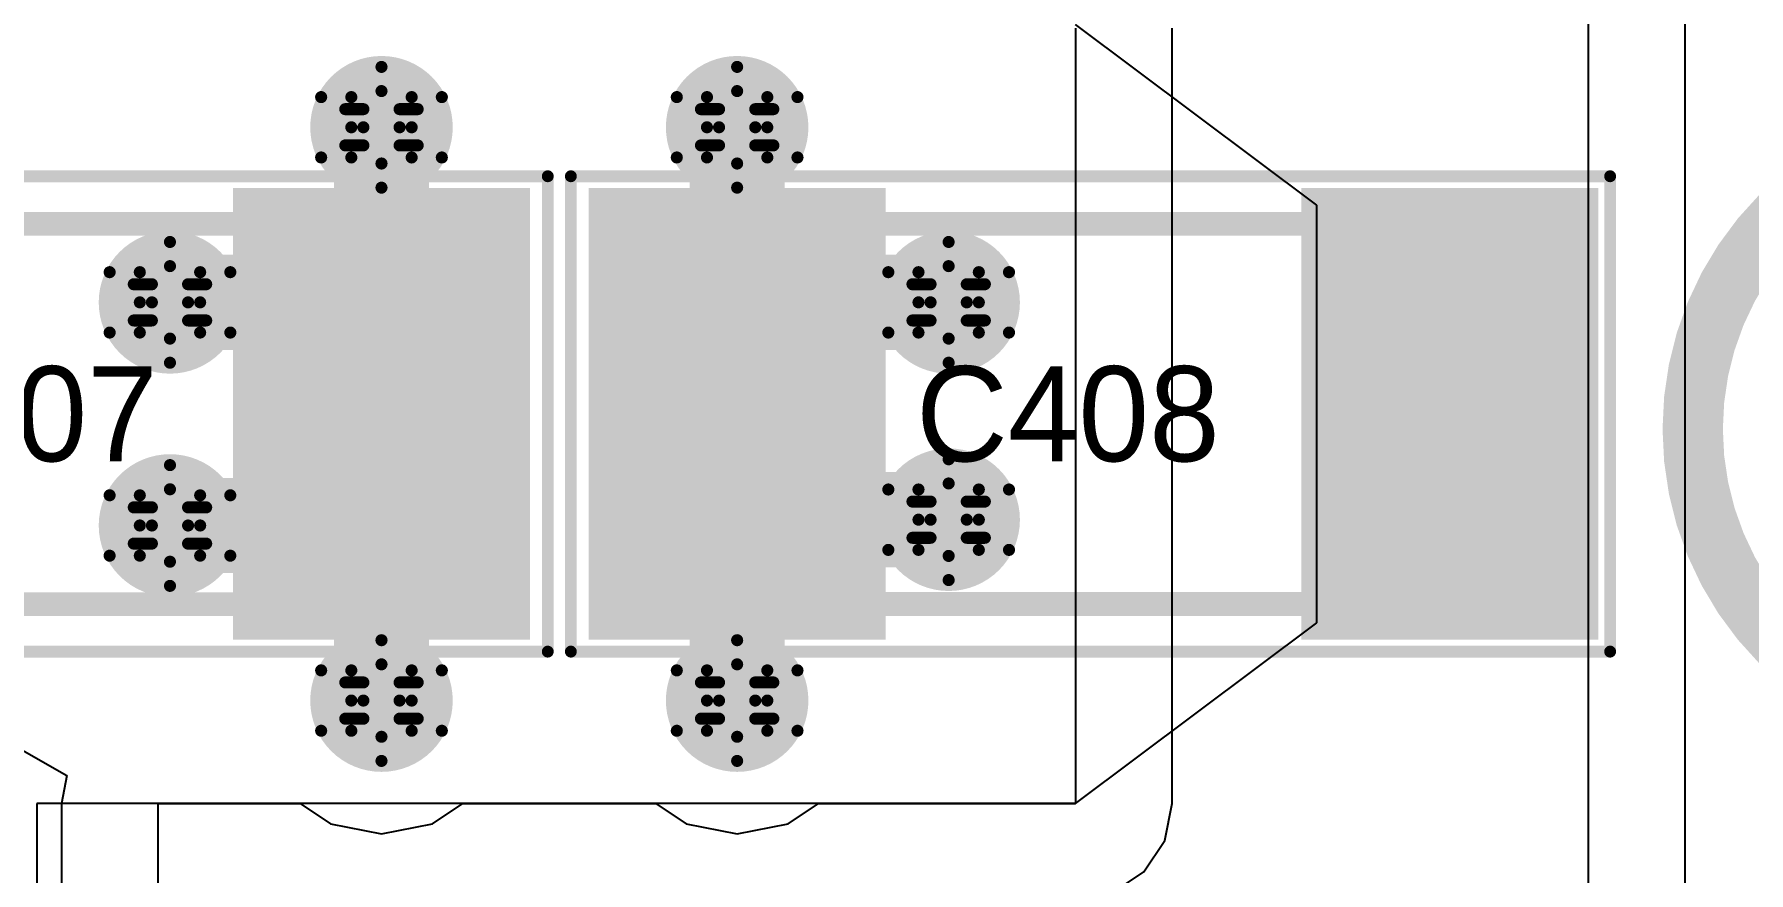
# Model space of a CAD drawing. Header units: millimetres. Extents: x 5 to 399, y 5 to 287.
# Drawn here: x 160.7 to 167.92, y 135.81 to 139.34 of the extents above; entities that cross this region are included whole.
import ezdxf

# ---------------------------------------------------------------- set-up
doc = ezdxf.new("R2010")
doc.units = ezdxf.units.MM
for name, color, linetype in [('BottomLayer', 5, 'Continuous'), ('BottomOverlay', 54, 'Continuous'), ('BottomPaste', 16, 'Continuous'), ('BottomSolder', 6, 'Continuous'), ('DrillDrawing', 1, 'Continuous'), ('DrillGuide', 244, 'Continuous'), ('Mechanical13', 56, 'Continuous'), ('MidLayer1', 16, 'Continuous'), ('MidLayer2', 76, 'Continuous'), ('MultiLayer', 9, 'Continuous'), ('TopLayer', 1, 'Continuous'), ('TopOverlay', 2, 'Continuous'), ('TopPaste', 8, 'Continuous'), ('TopSolder', 216, 'Continuous'), ('ViaHoleLayer', 16, 'Continuous')]:
    doc.layers.add(name, color=color, linetype=linetype)

# ---------------------------------------------------------------- blocks, each defined once
blk = doc.blocks.new('1206_C_60')
at = {"layer": 'Mechanical13', "const_width": 0.1}
for points in [[(-1.5998, -0.7999), (-1.5998, 0.8002)], [(-1.5998, 0.8002), (1.6002, 0.8002)], [(1.6002, -0.7999), (1.6002, 0.8002)], [(-1.5998, -0.7999), (1.6002, -0.7999)]]:
    blk.add_lwpolyline(points, dxfattribs=at)
at = {"layer": 'Mechanical13', "const_width": 0.05}
for points in [[(-1.6248, 0.8002, 1), (-1.5748, 0.8002, 1)], [(-1.6248, 0.8002, 1), (-1.5748, 0.8002, 1)], [(1.5752, 0.8002, 1), (1.6252, 0.8002, 1)], [(1.5752, 0.8002, 1), (1.6252, 0.8002, 1)], [(-1.6248, -0.7999, 1), (-1.5748, -0.7999, 1)], [(-1.6248, -0.7999, 1), (-1.5748, -0.7999, 1)], [(1.5752, -0.7999, 1), (1.6252, -0.7999, 1)], [(1.5752, -0.7999, 1), (1.6252, -0.7999, 1)]]:
    blk.add_lwpolyline(points, format="xyb", close=True, dxfattribs=at)
at = {"layer": 'TopLayer'}
for points in [[(-0.925, -0.9), (-0.925, 0.9), (-2.075, -0.9), (-2.075, 0.9)], [(2.075, -0.9), (2.075, 0.9), (0.925, -0.9), (0.925, 0.9)]]:
    blk.add_solid(points, dxfattribs=at)
at = {"layer": 'TopOverlay', "const_width": 0.05}
for points in [[(-2.2, 1), (2.175, 1)], [(-2.2, -1), (-2.2, 1)], [(2.175, -1), (2.175, 1)], [(-2.2, -1), (2.175, -1)]]:
    blk.add_lwpolyline(points, dxfattribs=at)
at = {"layer": 'TopOverlay', "const_width": 0.025}
for points in [[(-2.2125, 1, 1), (-2.1875, 1, 1)], [(-2.2125, 1, 1), (-2.1875, 1, 1)], [(2.1625, 1, 1), (2.1875, 1, 1)], [(2.1625, 1, 1), (2.1875, 1, 1)], [(-2.2125, -1, 1), (-2.1875, -1, 1)], [(-2.2125, -1, 1), (-2.1875, -1, 1)], [(2.1625, -1, 1), (2.1875, -1, 1)], [(2.1625, -1, 1), (2.1875, -1, 1)]]:
    blk.add_lwpolyline(points, format="xyb", close=True, dxfattribs=at)
at = {"layer": 'TopPaste'}
for points in [[(-0.925, -0.9), (-0.925, 0.9), (-2.075, -0.9), (-2.075, 0.9)], [(2.075, -0.9), (2.075, 0.9), (0.925, -0.9), (0.925, 0.9)]]:
    blk.add_solid(points, dxfattribs=at)
at = {"layer": 'TopSolder'}
for points in [[(-0.875, -0.95), (-0.875, 0.95), (-2.125, -0.95), (-2.125, 0.95)], [(2.125, -0.95), (2.125, 0.95), (0.875, -0.95), (0.875, 0.95)]]:
    blk.add_solid(points, dxfattribs=at)
blk = doc.blocks.new('1206_C_61')
at = {"layer": 'Mechanical13', "const_width": 0.1}
for points in [[(1.6002, 0.8002), (-1.5998, 0.8002)], [(-1.5998, 0.8002), (-1.5998, -0.7999)], [(1.6002, 0.8002), (1.6002, -0.7999)], [(1.6002, -0.7999), (-1.5998, -0.7999)]]:
    blk.add_lwpolyline(points, dxfattribs=at)
at = {"layer": 'Mechanical13', "const_width": 0.05}
for points in [[(-1.6248, 0.8002, 1), (-1.5748, 0.8002, 1)], [(-1.6248, 0.8002, 1), (-1.5748, 0.8002, 1)], [(1.5752, 0.8002, 1), (1.6252, 0.8002, 1)], [(1.5752, 0.8002, 1), (1.6252, 0.8002, 1)], [(-1.6248, -0.7999, 1), (-1.5748, -0.7999, 1)], [(-1.6248, -0.7999, 1), (-1.5748, -0.7999, 1)], [(1.5752, -0.7999, 1), (1.6252, -0.7999, 1)], [(1.5752, -0.7999, 1), (1.6252, -0.7999, 1)]]:
    blk.add_lwpolyline(points, format="xyb", close=True, dxfattribs=at)
at = {"layer": 'TopLayer'}
for points in [[(-0.925, -0.9), (-0.925, 0.9), (-2.075, -0.9), (-2.075, 0.9)], [(2.075, -0.9), (2.075, 0.9), (0.925, -0.9), (0.925, 0.9)]]:
    blk.add_solid(points, dxfattribs=at)
at = {"layer": 'TopOverlay', "const_width": 0.05}
for points in [[(-2.2, 1), (-2.2, -1)], [(2.175, 1), (-2.2, 1)], [(2.175, 1), (2.175, -1)], [(2.175, -1), (-2.2, -1)]]:
    blk.add_lwpolyline(points, dxfattribs=at)
at = {"layer": 'TopOverlay', "const_width": 0.025}
for points in [[(-2.2125, 1, 1), (-2.1875, 1, 1)], [(-2.2125, 1, 1), (-2.1875, 1, 1)], [(2.1625, 1, 1), (2.1875, 1, 1)], [(2.1625, 1, 1), (2.1875, 1, 1)], [(-2.2125, -1, 1), (-2.1875, -1, 1)], [(-2.2125, -1, 1), (-2.1875, -1, 1)], [(2.1625, -1, 1), (2.1875, -1, 1)], [(2.1625, -1, 1), (2.1875, -1, 1)]]:
    blk.add_lwpolyline(points, format="xyb", close=True, dxfattribs=at)
at = {"layer": 'TopPaste'}
for points in [[(-0.925, -0.9), (-0.925, 0.9), (-2.075, -0.9), (-2.075, 0.9)], [(2.075, -0.9), (2.075, 0.9), (0.925, -0.9), (0.925, 0.9)]]:
    blk.add_solid(points, dxfattribs=at)
at = {"layer": 'TopSolder'}
for points in [[(-0.875, -0.95), (-0.875, 0.95), (-2.125, -0.95), (-2.125, 0.95)], [(2.125, -0.95), (2.125, 0.95), (0.875, -0.95), (0.875, 0.95)]]:
    blk.add_solid(points, dxfattribs=at)
blk = doc.blocks.new('TP1_5MM_B_143')
at = {"layer": 'BottomLayer', "const_width": 0.75}
blk.add_lwpolyline([(-0.375, 0, 1), (0.375, 0, 1)], format="xyb", close=True, dxfattribs=at)
at = {"layer": 'BottomOverlay'}
for points, const_width in [([(1.27, 0, 1), (-1.27, 0, 1)], 0.254), ([(-1.3335, 0, 1), (-1.2065, 0, 1)], 0.127), ([(1.2065, 0, 1), (1.3335, 0, 1)], 0.127)]:
    blk.add_lwpolyline(points, format="xyb", close=True, dxfattribs=dict(at, const_width=const_width))
at = {"layer": 'BottomPaste', "const_width": 0.75}
blk.add_lwpolyline([(-0.375, 0, 1), (0.375, 0, 1)], format="xyb", close=True, dxfattribs=at)
at = {"layer": 'BottomSolder', "const_width": 0.75}
blk.add_lwpolyline([(-0.375, 0, 1), (0.375, 0, 1)], format="xyb", close=True, dxfattribs=at)

msp = doc.modelspace()

# ---------------------------------------------------------------- linework, layer by layer
at = {"layer": 'BottomLayer'}
for p, q in [((165.085, 139.3631), (165.085, 136.1014)), ((165.4928, 136.1014), (165.4928, 139.3631)), ((165.085, 136.1014), (160.7124, 136.1014)), ((160.7124, 136.1014), (160.7124, 118.55)), ((165.4618, 135.9453), (165.4928, 136.1014)), ((165.3734, 135.813), (165.4618, 135.9453)), ((165.2411, 135.7246), (165.3734, 135.813))]:
    msp.add_line(p, q, dxfattribs=at)
at = {"layer": 'BottomLayer', "const_width": 0.3}
for points in [[(162.014, 138.9462, 1), (162.314, 138.9462, 1)], [(163.5112, 138.9462, 1), (163.8112, 138.9462, 1)], [(161.1236, 138.2096, 1), (161.4236, 138.2096, 1)], [(164.4016, 138.2096, 1), (164.7016, 138.2096, 1)], [(161.1236, 137.2708, 1), (161.4236, 137.2708, 1)], [(164.4016, 137.2952, 1), (164.7016, 137.2952, 1)], [(162.014, 136.5342, 1), (162.314, 136.5342, 1)], [(163.5112, 136.5342, 1), (163.8112, 136.5342, 1)]]:
    msp.add_lwpolyline(points, format="xyb", close=True, dxfattribs=at)
at = {"layer": 'DrillDrawing', "const_width": 0.0508}
for points in [[(162.037, 139.0732), (162.164, 139.2002)], [(162.164, 139.2002), (162.291, 139.0732)], [(163.5342, 139.0732), (163.6612, 139.2002)], [(163.6612, 139.2002), (163.7882, 139.0732)], [(161.91, 139.0732), (162.037, 138.9462)], [(161.91, 139.0732), (162.037, 139.0732)], [(162.0878, 139.0224), (162.164, 139.0986)], [(162.164, 139.0986), (162.2402, 139.0224)], [(162.291, 139.0732), (162.418, 139.0732)], [(162.291, 138.9462), (162.418, 139.0732)], [(163.4072, 139.0732), (163.5342, 138.9462)], [(163.4072, 139.0732), (163.5342, 139.0732)], [(163.585, 139.0224), (163.6612, 139.0986)], [(163.6612, 139.0986), (163.7374, 139.0224)], [(163.7882, 139.0732), (163.9152, 139.0732)], [(163.7882, 138.9462), (163.9152, 139.0732)], [(162.0116, 139.0224), (162.0878, 138.9462)], [(162.0116, 139.0224), (162.0878, 139.0224)], [(162.2402, 139.0224), (162.3164, 139.0224)], [(162.2402, 138.9462), (162.3164, 139.0224)], [(163.5088, 139.0224), (163.585, 138.9462)], [(163.5088, 139.0224), (163.585, 139.0224)], [(163.7374, 139.0224), (163.8136, 139.0224)], [(163.7374, 138.9462), (163.8136, 139.0224)], [(161.91, 138.8192), (162.037, 138.9462)], [(162.0116, 138.87), (162.0878, 138.9462)], [(162.2402, 138.9462), (162.3164, 138.87)], [(162.291, 138.9462), (162.418, 138.8192)], [(163.4072, 138.8192), (163.5342, 138.9462)], [(163.5088, 138.87), (163.585, 138.9462)], [(163.7374, 138.9462), (163.8136, 138.87)], [(163.7882, 138.9462), (163.9152, 138.8192)], [(162.0116, 138.87), (162.0878, 138.87)], [(162.0878, 138.87), (162.164, 138.7938)], [(162.164, 138.7938), (162.2402, 138.87)], [(162.2402, 138.87), (162.3164, 138.87)], [(163.5088, 138.87), (163.585, 138.87)], [(163.585, 138.87), (163.6612, 138.7938)], [(163.6612, 138.7938), (163.7374, 138.87)], [(163.7374, 138.87), (163.8136, 138.87)], [(161.91, 138.8192), (162.037, 138.8192)], [(162.037, 138.8192), (162.164, 138.6922)], [(162.164, 138.6922), (162.291, 138.8192)], [(162.291, 138.8192), (162.418, 138.8192)], [(163.4072, 138.8192), (163.5342, 138.8192)], [(163.5342, 138.8192), (163.6612, 138.6922)], [(163.6612, 138.6922), (163.7882, 138.8192)], [(163.7882, 138.8192), (163.9152, 138.8192)], [(161.1466, 138.3366), (161.2736, 138.4636)], [(161.2736, 138.4636), (161.4006, 138.3366)], [(164.4246, 138.3366), (164.5516, 138.4636)], [(164.5516, 138.4636), (164.6786, 138.3366)], [(161.0196, 138.3366), (161.1466, 138.2096)], [(161.0196, 138.3366), (161.1466, 138.3366)], [(161.1974, 138.2858), (161.2736, 138.362)], [(161.2736, 138.362), (161.3498, 138.2858)], [(161.4006, 138.3366), (161.5276, 138.3366)], [(161.4006, 138.2096), (161.5276, 138.3366)], [(164.2976, 138.3366), (164.4246, 138.2096)], [(164.2976, 138.3366), (164.4246, 138.3366)], [(164.4754, 138.2858), (164.5516, 138.362)], [(164.5516, 138.362), (164.6278, 138.2858)], [(164.6786, 138.3366), (164.8056, 138.3366)], [(164.6786, 138.2096), (164.8056, 138.3366)], [(161.1212, 138.2858), (161.1974, 138.2096)], [(161.1212, 138.2858), (161.1974, 138.2858)], [(161.3498, 138.2858), (161.426, 138.2858)], [(161.3498, 138.2096), (161.426, 138.2858)], [(164.3992, 138.2858), (164.4754, 138.2096)], [(164.3992, 138.2858), (164.4754, 138.2858)], [(164.6278, 138.2858), (164.704, 138.2858)], [(164.6278, 138.2096), (164.704, 138.2858)], [(161.0196, 138.0826), (161.1466, 138.2096)], [(161.1212, 138.1334), (161.1974, 138.2096)], [(161.3498, 138.2096), (161.426, 138.1334)], [(161.4006, 138.2096), (161.5276, 138.0826)], [(164.2976, 138.0826), (164.4246, 138.2096)], [(164.3992, 138.1334), (164.4754, 138.2096)], [(164.6278, 138.2096), (164.704, 138.1334)], [(164.6786, 138.2096), (164.8056, 138.0826)], [(161.1212, 138.1334), (161.1974, 138.1334)], [(161.1974, 138.1334), (161.2736, 138.0572)], [(161.2736, 138.0572), (161.3498, 138.1334)], [(161.3498, 138.1334), (161.426, 138.1334)], [(164.3992, 138.1334), (164.4754, 138.1334)], [(164.4754, 138.1334), (164.5516, 138.0572)], [(164.5516, 138.0572), (164.6278, 138.1334)], [(164.6278, 138.1334), (164.704, 138.1334)], [(161.0196, 138.0826), (161.1466, 138.0826)], [(161.1466, 138.0826), (161.2736, 137.9556)], [(161.2736, 137.9556), (161.4006, 138.0826)], [(161.4006, 138.0826), (161.5276, 138.0826)], [(164.2976, 138.0826), (164.4246, 138.0826)], [(164.4246, 138.0826), (164.5516, 137.9556)], [(164.5516, 137.9556), (164.6786, 138.0826)], [(164.6786, 138.0826), (164.8056, 138.0826)], [(164.4246, 137.4222), (164.5516, 137.5492)], [(164.5516, 137.5492), (164.6786, 137.4222)], [(161.1466, 137.3978), (161.2736, 137.5248)], [(161.2736, 137.5248), (161.4006, 137.3978)], [(161.0196, 137.3978), (161.1466, 137.2708)], [(161.0196, 137.3978), (161.1466, 137.3978)], [(161.1974, 137.347), (161.2736, 137.4232)], [(161.2736, 137.4232), (161.3498, 137.347)], [(161.4006, 137.3978), (161.5276, 137.3978)], [(161.4006, 137.2708), (161.5276, 137.3978)], [(164.2976, 137.4222), (164.4246, 137.2952)], [(164.2976, 137.4222), (164.4246, 137.4222)], [(164.4754, 137.3714), (164.5516, 137.4476)], [(164.5516, 137.4476), (164.6278, 137.3714)], [(164.6786, 137.4222), (164.8056, 137.4222)], [(164.6786, 137.2952), (164.8056, 137.4222)], [(161.1212, 137.347), (161.1974, 137.2708)], [(161.1212, 137.347), (161.1974, 137.347)], [(161.3498, 137.347), (161.426, 137.347)], [(161.3498, 137.2708), (161.426, 137.347)], [(164.3992, 137.3714), (164.4754, 137.2952)], [(164.3992, 137.3714), (164.4754, 137.3714)], [(164.6278, 137.3714), (164.704, 137.3714)], [(164.6278, 137.2952), (164.704, 137.3714)], [(161.0196, 137.1438), (161.1466, 137.2708)], [(161.1212, 137.1946), (161.1974, 137.2708)], [(161.3498, 137.2708), (161.426, 137.1946)], [(161.4006, 137.2708), (161.5276, 137.1438)], [(164.2976, 137.1682), (164.4246, 137.2952)], [(164.3992, 137.219), (164.4754, 137.2952)], [(164.6278, 137.2952), (164.704, 137.219)], [(164.6786, 137.2952), (164.8056, 137.1682)], [(161.1212, 137.1946), (161.1974, 137.1946)], [(161.1974, 137.1946), (161.2736, 137.1184)], [(161.2736, 137.1184), (161.3498, 137.1946)], [(161.3498, 137.1946), (161.426, 137.1946)], [(164.3992, 137.219), (164.4754, 137.219)], [(164.4754, 137.219), (164.5516, 137.1428)], [(164.5516, 137.1428), (164.6278, 137.219)], [(164.6278, 137.219), (164.704, 137.219)], [(161.0196, 137.1438), (161.1466, 137.1438)], [(161.1466, 137.1438), (161.2736, 137.0168)], [(161.2736, 137.0168), (161.4006, 137.1438)], [(161.4006, 137.1438), (161.5276, 137.1438)], [(164.2976, 137.1682), (164.4246, 137.1682)], [(164.4246, 137.1682), (164.5516, 137.0412)], [(164.5516, 137.0412), (164.6786, 137.1682)], [(164.6786, 137.1682), (164.8056, 137.1682)], [(162.037, 136.6612), (162.164, 136.7882)], [(162.164, 136.7882), (162.291, 136.6612)], [(163.5342, 136.6612), (163.6612, 136.7882)], [(163.6612, 136.7882), (163.7882, 136.6612)], [(162.0878, 136.6104), (162.164, 136.6866)], [(162.164, 136.6866), (162.2402, 136.6104)], [(163.585, 136.6104), (163.6612, 136.6866)], [(163.6612, 136.6866), (163.7374, 136.6104)], [(161.91, 136.6612), (162.037, 136.5342)], [(161.91, 136.6612), (162.037, 136.6612)], [(162.0116, 136.6104), (162.0878, 136.5342)], [(162.0116, 136.6104), (162.0878, 136.6104)], [(162.2402, 136.6104), (162.3164, 136.6104)], [(162.2402, 136.5342), (162.3164, 136.6104)], [(162.291, 136.6612), (162.418, 136.6612)], [(162.291, 136.5342), (162.418, 136.6612)], [(163.4072, 136.6612), (163.5342, 136.5342)], [(163.4072, 136.6612), (163.5342, 136.6612)], [(163.5088, 136.6104), (163.585, 136.5342)], [(163.5088, 136.6104), (163.585, 136.6104)], [(163.7374, 136.6104), (163.8136, 136.6104)], [(163.7374, 136.5342), (163.8136, 136.6104)], [(163.7882, 136.6612), (163.9152, 136.6612)], [(163.7882, 136.5342), (163.9152, 136.6612)], [(161.91, 136.4072), (162.037, 136.5342)], [(162.0116, 136.458), (162.0878, 136.5342)], [(162.2402, 136.5342), (162.3164, 136.458)], [(162.291, 136.5342), (162.418, 136.4072)], [(163.4072, 136.4072), (163.5342, 136.5342)], [(163.5088, 136.458), (163.585, 136.5342)], [(163.7374, 136.5342), (163.8136, 136.458)], [(163.7882, 136.5342), (163.9152, 136.4072)], [(162.0116, 136.458), (162.0878, 136.458)], [(162.0878, 136.458), (162.164, 136.3818)], [(162.164, 136.3818), (162.2402, 136.458)], [(162.2402, 136.458), (162.3164, 136.458)], [(163.5088, 136.458), (163.585, 136.458)], [(163.585, 136.458), (163.6612, 136.3818)], [(163.6612, 136.3818), (163.7374, 136.458)], [(163.7374, 136.458), (163.8136, 136.458)], [(161.91, 136.4072), (162.037, 136.4072)], [(162.037, 136.4072), (162.164, 136.2802)], [(162.164, 136.2802), (162.291, 136.4072)], [(162.291, 136.4072), (162.418, 136.4072)], [(163.4072, 136.4072), (163.5342, 136.4072)], [(163.5342, 136.4072), (163.6612, 136.2802)], [(163.6612, 136.2802), (163.7882, 136.4072)], [(163.7882, 136.4072), (163.9152, 136.4072)]]:
    msp.add_lwpolyline(points, dxfattribs=at)
at = {"layer": 'DrillDrawing', "const_width": 0.0254}
for points in [[(162.1513, 139.2002, 1), (162.1767, 139.2002, 1)], [(162.1513, 139.2002, 1), (162.1767, 139.2002, 1)], [(163.6485, 139.2002, 1), (163.6739, 139.2002, 1)], [(163.6485, 139.2002, 1), (163.6739, 139.2002, 1)], [(161.8973, 139.0732, 1), (161.9227, 139.0732, 1)], [(161.8973, 139.0732, 1), (161.9227, 139.0732, 1)], [(162.0243, 139.0732, 1), (162.0497, 139.0732, 1)], [(162.0243, 139.0732, 1), (162.0497, 139.0732, 1)], [(162.1513, 139.0986, 1), (162.1767, 139.0986, 1)], [(162.1513, 139.0986, 1), (162.1767, 139.0986, 1)], [(162.2783, 139.0732, 1), (162.3037, 139.0732, 1)], [(162.2783, 139.0732, 1), (162.3037, 139.0732, 1)], [(162.4053, 139.0732, 1), (162.4307, 139.0732, 1)], [(162.4053, 139.0732, 1), (162.4307, 139.0732, 1)], [(163.3945, 139.0732, 1), (163.4199, 139.0732, 1)], [(163.3945, 139.0732, 1), (163.4199, 139.0732, 1)], [(163.5215, 139.0732, 1), (163.5469, 139.0732, 1)], [(163.5215, 139.0732, 1), (163.5469, 139.0732, 1)], [(163.6485, 139.0986, 1), (163.6739, 139.0986, 1)], [(163.6485, 139.0986, 1), (163.6739, 139.0986, 1)], [(163.7755, 139.0732, 1), (163.8009, 139.0732, 1)], [(163.7755, 139.0732, 1), (163.8009, 139.0732, 1)], [(163.9025, 139.0732, 1), (163.9279, 139.0732, 1)], [(163.9025, 139.0732, 1), (163.9279, 139.0732, 1)], [(161.9989, 139.0224, 1), (162.0243, 139.0224, 1)], [(161.9989, 139.0224, 1), (162.0243, 139.0224, 1)], [(162.0751, 139.0224, 1), (162.1005, 139.0224, 1)], [(162.0751, 139.0224, 1), (162.1005, 139.0224, 1)], [(162.2275, 139.0224, 1), (162.2529, 139.0224, 1)], [(162.2275, 139.0224, 1), (162.2529, 139.0224, 1)], [(162.3037, 139.0224, 1), (162.3291, 139.0224, 1)], [(162.3037, 139.0224, 1), (162.3291, 139.0224, 1)], [(163.4961, 139.0224, 1), (163.5215, 139.0224, 1)], [(163.4961, 139.0224, 1), (163.5215, 139.0224, 1)], [(163.5723, 139.0224, 1), (163.5977, 139.0224, 1)], [(163.5723, 139.0224, 1), (163.5977, 139.0224, 1)], [(163.7247, 139.0224, 1), (163.7501, 139.0224, 1)], [(163.7247, 139.0224, 1), (163.7501, 139.0224, 1)], [(163.8009, 139.0224, 1), (163.8263, 139.0224, 1)], [(163.8009, 139.0224, 1), (163.8263, 139.0224, 1)], [(162.0243, 138.9462, 1), (162.0497, 138.9462, 1)], [(162.0243, 138.9462, 1), (162.0497, 138.9462, 1)], [(162.0751, 138.9462, 1), (162.1005, 138.9462, 1)], [(162.0751, 138.9462, 1), (162.1005, 138.9462, 1)], [(162.2275, 138.9462, 1), (162.2529, 138.9462, 1)], [(162.2275, 138.9462, 1), (162.2529, 138.9462, 1)], [(162.2783, 138.9462, 1), (162.3037, 138.9462, 1)], [(162.2783, 138.9462, 1), (162.3037, 138.9462, 1)], [(163.5215, 138.9462, 1), (163.5469, 138.9462, 1)], [(163.5215, 138.9462, 1), (163.5469, 138.9462, 1)], [(163.5723, 138.9462, 1), (163.5977, 138.9462, 1)], [(163.5723, 138.9462, 1), (163.5977, 138.9462, 1)], [(163.7247, 138.9462, 1), (163.7501, 138.9462, 1)], [(163.7247, 138.9462, 1), (163.7501, 138.9462, 1)], [(163.7755, 138.9462, 1), (163.8009, 138.9462, 1)], [(163.7755, 138.9462, 1), (163.8009, 138.9462, 1)], [(161.9989, 138.87, 1), (162.0243, 138.87, 1)], [(161.9989, 138.87, 1), (162.0243, 138.87, 1)], [(162.0751, 138.87, 1), (162.1005, 138.87, 1)], [(162.0751, 138.87, 1), (162.1005, 138.87, 1)], [(162.2275, 138.87, 1), (162.2529, 138.87, 1)], [(162.2275, 138.87, 1), (162.2529, 138.87, 1)], [(162.3037, 138.87, 1), (162.3291, 138.87, 1)], [(162.3037, 138.87, 1), (162.3291, 138.87, 1)], [(163.4961, 138.87, 1), (163.5215, 138.87, 1)], [(163.4961, 138.87, 1), (163.5215, 138.87, 1)], [(163.5723, 138.87, 1), (163.5977, 138.87, 1)], [(163.5723, 138.87, 1), (163.5977, 138.87, 1)], [(163.7247, 138.87, 1), (163.7501, 138.87, 1)], [(163.7247, 138.87, 1), (163.7501, 138.87, 1)], [(163.8009, 138.87, 1), (163.8263, 138.87, 1)], [(163.8009, 138.87, 1), (163.8263, 138.87, 1)], [(161.8973, 138.8192, 1), (161.9227, 138.8192, 1)], [(161.8973, 138.8192, 1), (161.9227, 138.8192, 1)], [(162.0243, 138.8192, 1), (162.0497, 138.8192, 1)], [(162.0243, 138.8192, 1), (162.0497, 138.8192, 1)], [(162.1513, 138.7938, 1), (162.1767, 138.7938, 1)], [(162.1513, 138.7938, 1), (162.1767, 138.7938, 1)], [(162.2783, 138.8192, 1), (162.3037, 138.8192, 1)], [(162.2783, 138.8192, 1), (162.3037, 138.8192, 1)], [(162.4053, 138.8192, 1), (162.4307, 138.8192, 1)], [(162.4053, 138.8192, 1), (162.4307, 138.8192, 1)], [(163.3945, 138.8192, 1), (163.4199, 138.8192, 1)], [(163.3945, 138.8192, 1), (163.4199, 138.8192, 1)], [(163.5215, 138.8192, 1), (163.5469, 138.8192, 1)], [(163.5215, 138.8192, 1), (163.5469, 138.8192, 1)], [(163.6485, 138.7938, 1), (163.6739, 138.7938, 1)], [(163.6485, 138.7938, 1), (163.6739, 138.7938, 1)], [(163.7755, 138.8192, 1), (163.8009, 138.8192, 1)], [(163.7755, 138.8192, 1), (163.8009, 138.8192, 1)], [(163.9025, 138.8192, 1), (163.9279, 138.8192, 1)], [(163.9025, 138.8192, 1), (163.9279, 138.8192, 1)], [(162.1513, 138.6922, 1), (162.1767, 138.6922, 1)], [(162.1513, 138.6922, 1), (162.1767, 138.6922, 1)], [(163.6485, 138.6922, 1), (163.6739, 138.6922, 1)], [(163.6485, 138.6922, 1), (163.6739, 138.6922, 1)], [(161.2609, 138.4636, 1), (161.2863, 138.4636, 1)], [(161.2609, 138.4636, 1), (161.2863, 138.4636, 1)], [(164.5389, 138.4636, 1), (164.5643, 138.4636, 1)], [(164.5389, 138.4636, 1), (164.5643, 138.4636, 1)], [(161.0069, 138.3366, 1), (161.0323, 138.3366, 1)], [(161.0069, 138.3366, 1), (161.0323, 138.3366, 1)], [(161.1339, 138.3366, 1), (161.1593, 138.3366, 1)], [(161.1339, 138.3366, 1), (161.1593, 138.3366, 1)], [(161.2609, 138.362, 1), (161.2863, 138.362, 1)], [(161.2609, 138.362, 1), (161.2863, 138.362, 1)], [(161.3879, 138.3366, 1), (161.4133, 138.3366, 1)], [(161.3879, 138.3366, 1), (161.4133, 138.3366, 1)], [(161.5149, 138.3366, 1), (161.5403, 138.3366, 1)], [(161.5149, 138.3366, 1), (161.5403, 138.3366, 1)], [(164.2849, 138.3366, 1), (164.3103, 138.3366, 1)], [(164.2849, 138.3366, 1), (164.3103, 138.3366, 1)], [(164.4119, 138.3366, 1), (164.4373, 138.3366, 1)], [(164.4119, 138.3366, 1), (164.4373, 138.3366, 1)], [(164.5389, 138.362, 1), (164.5643, 138.362, 1)], [(164.5389, 138.362, 1), (164.5643, 138.362, 1)], [(164.6659, 138.3366, 1), (164.6913, 138.3366, 1)], [(164.6659, 138.3366, 1), (164.6913, 138.3366, 1)], [(164.7929, 138.3366, 1), (164.8183, 138.3366, 1)], [(164.7929, 138.3366, 1), (164.8183, 138.3366, 1)], [(161.1085, 138.2858, 1), (161.1339, 138.2858, 1)], [(161.1085, 138.2858, 1), (161.1339, 138.2858, 1)], [(161.1847, 138.2858, 1), (161.2101, 138.2858, 1)], [(161.1847, 138.2858, 1), (161.2101, 138.2858, 1)], [(161.3371, 138.2858, 1), (161.3625, 138.2858, 1)], [(161.3371, 138.2858, 1), (161.3625, 138.2858, 1)], [(161.4133, 138.2858, 1), (161.4387, 138.2858, 1)], [(161.4133, 138.2858, 1), (161.4387, 138.2858, 1)], [(164.3865, 138.2858, 1), (164.4119, 138.2858, 1)], [(164.3865, 138.2858, 1), (164.4119, 138.2858, 1)], [(164.4627, 138.2858, 1), (164.4881, 138.2858, 1)], [(164.4627, 138.2858, 1), (164.4881, 138.2858, 1)], [(164.6151, 138.2858, 1), (164.6405, 138.2858, 1)], [(164.6151, 138.2858, 1), (164.6405, 138.2858, 1)], [(164.6913, 138.2858, 1), (164.7167, 138.2858, 1)], [(164.6913, 138.2858, 1), (164.7167, 138.2858, 1)], [(161.1339, 138.2096, 1), (161.1593, 138.2096, 1)], [(161.1339, 138.2096, 1), (161.1593, 138.2096, 1)], [(161.1847, 138.2096, 1), (161.2101, 138.2096, 1)], [(161.1847, 138.2096, 1), (161.2101, 138.2096, 1)], [(161.3371, 138.2096, 1), (161.3625, 138.2096, 1)], [(161.3371, 138.2096, 1), (161.3625, 138.2096, 1)], [(161.3879, 138.2096, 1), (161.4133, 138.2096, 1)], [(161.3879, 138.2096, 1), (161.4133, 138.2096, 1)], [(164.4119, 138.2096, 1), (164.4373, 138.2096, 1)], [(164.4119, 138.2096, 1), (164.4373, 138.2096, 1)], [(164.4627, 138.2096, 1), (164.4881, 138.2096, 1)], [(164.4627, 138.2096, 1), (164.4881, 138.2096, 1)], [(164.6151, 138.2096, 1), (164.6405, 138.2096, 1)], [(164.6151, 138.2096, 1), (164.6405, 138.2096, 1)], [(164.6659, 138.2096, 1), (164.6913, 138.2096, 1)], [(164.6659, 138.2096, 1), (164.6913, 138.2096, 1)], [(161.1085, 138.1334, 1), (161.1339, 138.1334, 1)], [(161.1085, 138.1334, 1), (161.1339, 138.1334, 1)], [(161.1847, 138.1334, 1), (161.2101, 138.1334, 1)], [(161.1847, 138.1334, 1), (161.2101, 138.1334, 1)], [(161.3371, 138.1334, 1), (161.3625, 138.1334, 1)], [(161.3371, 138.1334, 1), (161.3625, 138.1334, 1)], [(161.4133, 138.1334, 1), (161.4387, 138.1334, 1)], [(161.4133, 138.1334, 1), (161.4387, 138.1334, 1)], [(164.3865, 138.1334, 1), (164.4119, 138.1334, 1)], [(164.3865, 138.1334, 1), (164.4119, 138.1334, 1)], [(164.4627, 138.1334, 1), (164.4881, 138.1334, 1)], [(164.4627, 138.1334, 1), (164.4881, 138.1334, 1)], [(164.6151, 138.1334, 1), (164.6405, 138.1334, 1)], [(164.6151, 138.1334, 1), (164.6405, 138.1334, 1)], [(164.6913, 138.1334, 1), (164.7167, 138.1334, 1)], [(164.6913, 138.1334, 1), (164.7167, 138.1334, 1)], [(161.0069, 138.0826, 1), (161.0323, 138.0826, 1)], [(161.0069, 138.0826, 1), (161.0323, 138.0826, 1)], [(161.1339, 138.0826, 1), (161.1593, 138.0826, 1)], [(161.1339, 138.0826, 1), (161.1593, 138.0826, 1)], [(161.2609, 138.0572, 1), (161.2863, 138.0572, 1)], [(161.2609, 138.0572, 1), (161.2863, 138.0572, 1)], [(161.3879, 138.0826, 1), (161.4133, 138.0826, 1)], [(161.3879, 138.0826, 1), (161.4133, 138.0826, 1)], [(161.5149, 138.0826, 1), (161.5403, 138.0826, 1)], [(161.5149, 138.0826, 1), (161.5403, 138.0826, 1)], [(164.2849, 138.0826, 1), (164.3103, 138.0826, 1)], [(164.2849, 138.0826, 1), (164.3103, 138.0826, 1)], [(164.4119, 138.0826, 1), (164.4373, 138.0826, 1)], [(164.4119, 138.0826, 1), (164.4373, 138.0826, 1)], [(164.5389, 138.0572, 1), (164.5643, 138.0572, 1)], [(164.5389, 138.0572, 1), (164.5643, 138.0572, 1)], [(164.6659, 138.0826, 1), (164.6913, 138.0826, 1)], [(164.6659, 138.0826, 1), (164.6913, 138.0826, 1)], [(164.7929, 138.0826, 1), (164.8183, 138.0826, 1)], [(164.7929, 138.0826, 1), (164.8183, 138.0826, 1)], [(161.2609, 137.9556, 1), (161.2863, 137.9556, 1)], [(161.2609, 137.9556, 1), (161.2863, 137.9556, 1)], [(164.5389, 137.9556, 1), (164.5643, 137.9556, 1)], [(164.5389, 137.9556, 1), (164.5643, 137.9556, 1)], [(164.5389, 137.5492, 1), (164.5643, 137.5492, 1)], [(164.5389, 137.5492, 1), (164.5643, 137.5492, 1)], [(161.2609, 137.5248, 1), (161.2863, 137.5248, 1)], [(161.2609, 137.5248, 1), (161.2863, 137.5248, 1)], [(161.0069, 137.3978, 1), (161.0323, 137.3978, 1)], [(161.0069, 137.3978, 1), (161.0323, 137.3978, 1)], [(161.1339, 137.3978, 1), (161.1593, 137.3978, 1)], [(161.1339, 137.3978, 1), (161.1593, 137.3978, 1)], [(161.2609, 137.4232, 1), (161.2863, 137.4232, 1)], [(161.2609, 137.4232, 1), (161.2863, 137.4232, 1)], [(161.3879, 137.3978, 1), (161.4133, 137.3978, 1)], [(161.3879, 137.3978, 1), (161.4133, 137.3978, 1)], [(161.5149, 137.3978, 1), (161.5403, 137.3978, 1)], [(161.5149, 137.3978, 1), (161.5403, 137.3978, 1)], [(164.2849, 137.4222, 1), (164.3103, 137.4222, 1)], [(164.2849, 137.4222, 1), (164.3103, 137.4222, 1)], [(164.4119, 137.4222, 1), (164.4373, 137.4222, 1)], [(164.4119, 137.4222, 1), (164.4373, 137.4222, 1)], [(164.5389, 137.4476, 1), (164.5643, 137.4476, 1)], [(164.5389, 137.4476, 1), (164.5643, 137.4476, 1)], [(164.6659, 137.4222, 1), (164.6913, 137.4222, 1)], [(164.6659, 137.4222, 1), (164.6913, 137.4222, 1)], [(164.7929, 137.4222, 1), (164.8183, 137.4222, 1)], [(164.7929, 137.4222, 1), (164.8183, 137.4222, 1)], [(161.1085, 137.347, 1), (161.1339, 137.347, 1)], [(161.1085, 137.347, 1), (161.1339, 137.347, 1)], [(161.1847, 137.347, 1), (161.2101, 137.347, 1)], [(161.1847, 137.347, 1), (161.2101, 137.347, 1)], [(161.3371, 137.347, 1), (161.3625, 137.347, 1)], [(161.3371, 137.347, 1), (161.3625, 137.347, 1)], [(161.4133, 137.347, 1), (161.4387, 137.347, 1)], [(161.4133, 137.347, 1), (161.4387, 137.347, 1)], [(164.3865, 137.3714, 1), (164.4119, 137.3714, 1)], [(164.3865, 137.3714, 1), (164.4119, 137.3714, 1)], [(164.4627, 137.3714, 1), (164.4881, 137.3714, 1)], [(164.4627, 137.3714, 1), (164.4881, 137.3714, 1)], [(164.6151, 137.3714, 1), (164.6405, 137.3714, 1)], [(164.6151, 137.3714, 1), (164.6405, 137.3714, 1)], [(164.6913, 137.3714, 1), (164.7167, 137.3714, 1)], [(164.6913, 137.3714, 1), (164.7167, 137.3714, 1)], [(161.1339, 137.2708, 1), (161.1593, 137.2708, 1)], [(161.1339, 137.2708, 1), (161.1593, 137.2708, 1)], [(161.1847, 137.2708, 1), (161.2101, 137.2708, 1)], [(161.1847, 137.2708, 1), (161.2101, 137.2708, 1)], [(161.3371, 137.2708, 1), (161.3625, 137.2708, 1)], [(161.3371, 137.2708, 1), (161.3625, 137.2708, 1)], [(161.3879, 137.2708, 1), (161.4133, 137.2708, 1)], [(161.3879, 137.2708, 1), (161.4133, 137.2708, 1)], [(164.4119, 137.2952, 1), (164.4373, 137.2952, 1)], [(164.4119, 137.2952, 1), (164.4373, 137.2952, 1)], [(164.4627, 137.2952, 1), (164.4881, 137.2952, 1)], [(164.4627, 137.2952, 1), (164.4881, 137.2952, 1)], [(164.6151, 137.2952, 1), (164.6405, 137.2952, 1)], [(164.6151, 137.2952, 1), (164.6405, 137.2952, 1)], [(164.6659, 137.2952, 1), (164.6913, 137.2952, 1)], [(164.6659, 137.2952, 1), (164.6913, 137.2952, 1)], [(161.1085, 137.1946, 1), (161.1339, 137.1946, 1)], [(161.1085, 137.1946, 1), (161.1339, 137.1946, 1)], [(161.1847, 137.1946, 1), (161.2101, 137.1946, 1)], [(161.1847, 137.1946, 1), (161.2101, 137.1946, 1)], [(161.3371, 137.1946, 1), (161.3625, 137.1946, 1)], [(161.3371, 137.1946, 1), (161.3625, 137.1946, 1)], [(161.4133, 137.1946, 1), (161.4387, 137.1946, 1)], [(161.4133, 137.1946, 1), (161.4387, 137.1946, 1)], [(164.3865, 137.219, 1), (164.4119, 137.219, 1)], [(164.3865, 137.219, 1), (164.4119, 137.219, 1)], [(164.4627, 137.219, 1), (164.4881, 137.219, 1)], [(164.4627, 137.219, 1), (164.4881, 137.219, 1)], [(164.6151, 137.219, 1), (164.6405, 137.219, 1)], [(164.6151, 137.219, 1), (164.6405, 137.219, 1)], [(164.6913, 137.219, 1), (164.7167, 137.219, 1)], [(164.6913, 137.219, 1), (164.7167, 137.219, 1)], [(161.0069, 137.1438, 1), (161.0323, 137.1438, 1)], [(161.0069, 137.1438, 1), (161.0323, 137.1438, 1)], [(161.1339, 137.1438, 1), (161.1593, 137.1438, 1)], [(161.1339, 137.1438, 1), (161.1593, 137.1438, 1)], [(161.2609, 137.1184, 1), (161.2863, 137.1184, 1)], [(161.2609, 137.1184, 1), (161.2863, 137.1184, 1)], [(161.3879, 137.1438, 1), (161.4133, 137.1438, 1)], [(161.3879, 137.1438, 1), (161.4133, 137.1438, 1)], [(161.5149, 137.1438, 1), (161.5403, 137.1438, 1)], [(161.5149, 137.1438, 1), (161.5403, 137.1438, 1)], [(164.2849, 137.1682, 1), (164.3103, 137.1682, 1)], [(164.2849, 137.1682, 1), (164.3103, 137.1682, 1)], [(164.4119, 137.1682, 1), (164.4373, 137.1682, 1)], [(164.4119, 137.1682, 1), (164.4373, 137.1682, 1)], [(164.5389, 137.1428, 1), (164.5643, 137.1428, 1)], [(164.5389, 137.1428, 1), (164.5643, 137.1428, 1)], [(164.6659, 137.1682, 1), (164.6913, 137.1682, 1)], [(164.6659, 137.1682, 1), (164.6913, 137.1682, 1)], [(164.7929, 137.1682, 1), (164.8183, 137.1682, 1)], [(164.7929, 137.1682, 1), (164.8183, 137.1682, 1)], [(164.5389, 137.0412, 1), (164.5643, 137.0412, 1)], [(164.5389, 137.0412, 1), (164.5643, 137.0412, 1)], [(161.2609, 137.0168, 1), (161.2863, 137.0168, 1)], [(161.2609, 137.0168, 1), (161.2863, 137.0168, 1)], [(162.1513, 136.7882, 1), (162.1767, 136.7882, 1)], [(162.1513, 136.7882, 1), (162.1767, 136.7882, 1)], [(163.6485, 136.7882, 1), (163.6739, 136.7882, 1)], [(163.6485, 136.7882, 1), (163.6739, 136.7882, 1)], [(162.1513, 136.6866, 1), (162.1767, 136.6866, 1)], [(162.1513, 136.6866, 1), (162.1767, 136.6866, 1)], [(163.6485, 136.6866, 1), (163.6739, 136.6866, 1)], [(163.6485, 136.6866, 1), (163.6739, 136.6866, 1)], [(161.8973, 136.6612, 1), (161.9227, 136.6612, 1)], [(161.8973, 136.6612, 1), (161.9227, 136.6612, 1)], [(161.9989, 136.6104, 1), (162.0243, 136.6104, 1)], [(161.9989, 136.6104, 1), (162.0243, 136.6104, 1)], [(162.0243, 136.6612, 1), (162.0497, 136.6612, 1)], [(162.0243, 136.6612, 1), (162.0497, 136.6612, 1)], [(162.0751, 136.6104, 1), (162.1005, 136.6104, 1)], [(162.0751, 136.6104, 1), (162.1005, 136.6104, 1)], [(162.2275, 136.6104, 1), (162.2529, 136.6104, 1)], [(162.2275, 136.6104, 1), (162.2529, 136.6104, 1)], [(162.2783, 136.6612, 1), (162.3037, 136.6612, 1)], [(162.2783, 136.6612, 1), (162.3037, 136.6612, 1)], [(162.3037, 136.6104, 1), (162.3291, 136.6104, 1)], [(162.3037, 136.6104, 1), (162.3291, 136.6104, 1)], [(162.4053, 136.6612, 1), (162.4307, 136.6612, 1)], [(162.4053, 136.6612, 1), (162.4307, 136.6612, 1)], [(163.3945, 136.6612, 1), (163.4199, 136.6612, 1)], [(163.3945, 136.6612, 1), (163.4199, 136.6612, 1)], [(163.4961, 136.6104, 1), (163.5215, 136.6104, 1)], [(163.4961, 136.6104, 1), (163.5215, 136.6104, 1)], [(163.5215, 136.6612, 1), (163.5469, 136.6612, 1)], [(163.5215, 136.6612, 1), (163.5469, 136.6612, 1)], [(163.5723, 136.6104, 1), (163.5977, 136.6104, 1)], [(163.5723, 136.6104, 1), (163.5977, 136.6104, 1)], [(163.7247, 136.6104, 1), (163.7501, 136.6104, 1)], [(163.7247, 136.6104, 1), (163.7501, 136.6104, 1)], [(163.7755, 136.6612, 1), (163.8009, 136.6612, 1)], [(163.7755, 136.6612, 1), (163.8009, 136.6612, 1)], [(163.8009, 136.6104, 1), (163.8263, 136.6104, 1)], [(163.8009, 136.6104, 1), (163.8263, 136.6104, 1)], [(163.9025, 136.6612, 1), (163.9279, 136.6612, 1)], [(163.9025, 136.6612, 1), (163.9279, 136.6612, 1)], [(162.0243, 136.5342, 1), (162.0497, 136.5342, 1)], [(162.0243, 136.5342, 1), (162.0497, 136.5342, 1)], [(162.0751, 136.5342, 1), (162.1005, 136.5342, 1)], [(162.0751, 136.5342, 1), (162.1005, 136.5342, 1)], [(162.2275, 136.5342, 1), (162.2529, 136.5342, 1)], [(162.2275, 136.5342, 1), (162.2529, 136.5342, 1)], [(162.2783, 136.5342, 1), (162.3037, 136.5342, 1)], [(162.2783, 136.5342, 1), (162.3037, 136.5342, 1)], [(163.5215, 136.5342, 1), (163.5469, 136.5342, 1)], [(163.5215, 136.5342, 1), (163.5469, 136.5342, 1)], [(163.5723, 136.5342, 1), (163.5977, 136.5342, 1)], [(163.5723, 136.5342, 1), (163.5977, 136.5342, 1)], [(163.7247, 136.5342, 1), (163.7501, 136.5342, 1)], [(163.7247, 136.5342, 1), (163.7501, 136.5342, 1)], [(163.7755, 136.5342, 1), (163.8009, 136.5342, 1)], [(163.7755, 136.5342, 1), (163.8009, 136.5342, 1)], [(161.9989, 136.458, 1), (162.0243, 136.458, 1)], [(161.9989, 136.458, 1), (162.0243, 136.458, 1)], [(162.0751, 136.458, 1), (162.1005, 136.458, 1)], [(162.0751, 136.458, 1), (162.1005, 136.458, 1)], [(162.2275, 136.458, 1), (162.2529, 136.458, 1)], [(162.2275, 136.458, 1), (162.2529, 136.458, 1)], [(162.3037, 136.458, 1), (162.3291, 136.458, 1)], [(162.3037, 136.458, 1), (162.3291, 136.458, 1)], [(163.4961, 136.458, 1), (163.5215, 136.458, 1)], [(163.4961, 136.458, 1), (163.5215, 136.458, 1)], [(163.5723, 136.458, 1), (163.5977, 136.458, 1)], [(163.5723, 136.458, 1), (163.5977, 136.458, 1)], [(163.7247, 136.458, 1), (163.7501, 136.458, 1)], [(163.7247, 136.458, 1), (163.7501, 136.458, 1)], [(163.8009, 136.458, 1), (163.8263, 136.458, 1)], [(163.8009, 136.458, 1), (163.8263, 136.458, 1)], [(161.8973, 136.4072, 1), (161.9227, 136.4072, 1)], [(161.8973, 136.4072, 1), (161.9227, 136.4072, 1)], [(162.0243, 136.4072, 1), (162.0497, 136.4072, 1)], [(162.0243, 136.4072, 1), (162.0497, 136.4072, 1)], [(162.1513, 136.3818, 1), (162.1767, 136.3818, 1)], [(162.1513, 136.3818, 1), (162.1767, 136.3818, 1)], [(162.2783, 136.4072, 1), (162.3037, 136.4072, 1)], [(162.2783, 136.4072, 1), (162.3037, 136.4072, 1)], [(162.4053, 136.4072, 1), (162.4307, 136.4072, 1)], [(162.4053, 136.4072, 1), (162.4307, 136.4072, 1)], [(163.3945, 136.4072, 1), (163.4199, 136.4072, 1)], [(163.3945, 136.4072, 1), (163.4199, 136.4072, 1)], [(163.5215, 136.4072, 1), (163.5469, 136.4072, 1)], [(163.5215, 136.4072, 1), (163.5469, 136.4072, 1)], [(163.6485, 136.3818, 1), (163.6739, 136.3818, 1)], [(163.6485, 136.3818, 1), (163.6739, 136.3818, 1)], [(163.7755, 136.4072, 1), (163.8009, 136.4072, 1)], [(163.7755, 136.4072, 1), (163.8009, 136.4072, 1)], [(163.9025, 136.4072, 1), (163.9279, 136.4072, 1)], [(163.9025, 136.4072, 1), (163.9279, 136.4072, 1)], [(162.1513, 136.2802, 1), (162.1767, 136.2802, 1)], [(162.1513, 136.2802, 1), (162.1767, 136.2802, 1)], [(163.6485, 136.2802, 1), (163.6739, 136.2802, 1)], [(163.6485, 136.2802, 1), (163.6739, 136.2802, 1)]]:
    msp.add_lwpolyline(points, format="xyb", close=True, dxfattribs=at)
at = {"layer": 'DrillGuide', "const_width": 0.125}
for points in [[(162.1015, 138.9462, 1), (162.2265, 138.9462, 1)], [(163.5987, 138.9462, 1), (163.7237, 138.9462, 1)], [(161.2111, 138.2096, 1), (161.3361, 138.2096, 1)], [(164.4891, 138.2096, 1), (164.6141, 138.2096, 1)], [(164.4891, 137.2952, 1), (164.6141, 137.2952, 1)], [(161.2111, 137.2708, 1), (161.3361, 137.2708, 1)], [(162.1015, 136.5342, 1), (162.2265, 136.5342, 1)], [(163.5987, 136.5342, 1), (163.7237, 136.5342, 1)]]:
    msp.add_lwpolyline(points, format="xyb", close=True, dxfattribs=at)
at = {"layer": 'MidLayer1'}
for p, q in [((165.085, 139.3631), (165.085, 136.1014)), ((165.4928, 136.1014), (165.4928, 139.3631)), ((165.085, 136.1014), (160.7124, 136.1014)), ((160.7124, 136.1014), (160.7124, 118.55)), ((165.4618, 135.9453), (165.4928, 136.1014)), ((165.3734, 135.813), (165.4618, 135.9453)), ((165.2411, 135.7246), (165.3734, 135.813))]:
    msp.add_line(p, q, dxfattribs=at)
at = {"layer": 'MidLayer1', "const_width": 0.3}
for points in [[(162.014, 138.9462, 1), (162.314, 138.9462, 1)], [(163.5112, 138.9462, 1), (163.8112, 138.9462, 1)], [(161.1236, 138.2096, 1), (161.4236, 138.2096, 1)], [(164.4016, 138.2096, 1), (164.7016, 138.2096, 1)], [(161.1236, 137.2708, 1), (161.4236, 137.2708, 1)], [(164.4016, 137.2952, 1), (164.7016, 137.2952, 1)], [(162.014, 136.5342, 1), (162.314, 136.5342, 1)], [(163.5112, 136.5342, 1), (163.8112, 136.5342, 1)]]:
    msp.add_lwpolyline(points, format="xyb", close=True, dxfattribs=at)
at = {"layer": 'MidLayer2'}
for p, q in [((165.085, 139.3631), (165.085, 136.1014)), ((165.4928, 136.1014), (165.4928, 139.3631)), ((165.085, 136.1014), (160.7124, 136.1014)), ((160.7124, 136.1014), (160.7124, 118.55)), ((165.4618, 135.9453), (165.4928, 136.1014)), ((165.3734, 135.813), (165.4618, 135.9453)), ((165.2411, 135.7246), (165.3734, 135.813))]:
    msp.add_line(p, q, dxfattribs=at)
at = {"layer": 'MidLayer2', "const_width": 0.3}
for points in [[(162.014, 138.9462, 1), (162.314, 138.9462, 1)], [(163.5112, 138.9462, 1), (163.8112, 138.9462, 1)], [(161.1236, 138.2096, 1), (161.4236, 138.2096, 1)], [(164.4016, 138.2096, 1), (164.7016, 138.2096, 1)], [(161.1236, 137.2708, 1), (161.4236, 137.2708, 1)], [(164.4016, 137.2952, 1), (164.7016, 137.2952, 1)], [(162.014, 136.5342, 1), (162.314, 136.5342, 1)], [(163.5112, 136.5342, 1), (163.8112, 136.5342, 1)]]:
    msp.add_lwpolyline(points, format="xyb", close=True, dxfattribs=at)
at = {"layer": 'MultiLayer', "const_width": 0.3}
for points in [[(162.014, 138.9462, 1), (162.314, 138.9462, 1)], [(163.5112, 138.9462, 1), (163.8112, 138.9462, 1)], [(161.1236, 138.2096, 1), (161.4236, 138.2096, 1)], [(164.4016, 138.2096, 1), (164.7016, 138.2096, 1)], [(161.1236, 137.2708, 1), (161.4236, 137.2708, 1)], [(164.4016, 137.2952, 1), (164.7016, 137.2952, 1)], [(162.014, 136.5342, 1), (162.314, 136.5342, 1)], [(163.5112, 136.5342, 1), (163.8112, 136.5342, 1)]]:
    msp.add_lwpolyline(points, format="xyb", close=True, dxfattribs=at)
at = {"layer": 'TopLayer'}
for p, q in [((167.244, 142.68), (167.244, 134.4974)), ((167.6518, 134.4974), (167.6518, 142.68)), ((166.101, 138.6186), (165.085, 139.378)), ((166.101, 136.8618), (166.101, 138.6186)), ((165.085, 136.1014), (166.101, 136.8618)), ((159.751, 136.838), (160.8397, 136.2189)), ((160.8397, 136.2189), (160.8164, 136.1014)), ((160.8164, 136.1014), (160.8164, 132.744)), ((161.2242, 132.6208), (161.2242, 136.1014)), ((161.2242, 136.1014), (161.8218, 136.1014)), ((161.8218, 136.1014), (161.9494, 136.0161)), ((162.3786, 136.0161), (162.5062, 136.1014)), ((162.5062, 136.1014), (163.319, 136.1014)), ((163.319, 136.1014), (163.4466, 136.0161)), ((163.8758, 136.0161), (164.0034, 136.1014)), ((164.0034, 136.1014), (165.085, 136.1014)), ((161.9494, 136.0161), (162.164, 135.9734)), ((162.164, 135.9734), (162.3786, 136.0161)), ((163.4466, 136.0161), (163.6612, 135.9734)), ((163.6612, 135.9734), (163.8758, 136.0161))]:
    msp.add_line(p, q, dxfattribs=at)
for points, const_width in [([(162.014, 138.9462, 1), (162.314, 138.9462, 1)], 0.3), ([(163.5112, 138.9462, 1), (163.8112, 138.9462, 1)], 0.3), ([(162.064, 138.9462, 1), (162.264, 138.9462, 1)], 0.2), ([(163.5612, 138.9462, 1), (163.7612, 138.9462, 1)], 0.2), ([(161.1236, 138.2096, 1), (161.4236, 138.2096, 1)], 0.3), ([(163.5612, 138.3465, 1), (163.7612, 138.3465, 1)], 0.2), ([(163.5612, 138.3465, 1), (163.7612, 138.3465, 1)], 0.2), ([(163.5965, 138.3112, 1), (163.7965, 138.3112, 1)], 0.2), ([(164.4016, 138.2096, 1), (164.7016, 138.2096, 1)], 0.3), ([(163.5987, 138.3465, 1), (163.7237, 138.3465, 1)], 0.125), ([(163.634, 138.3112, 1), (163.759, 138.3112, 1)], 0.125), ([(161.1736, 138.2096, 1), (161.3736, 138.2096, 1)], 0.2), ([(161.9271, 138.2096, 1), (162.1271, 138.2096, 1)], 0.2), ([(163.6981, 138.2096, 1), (163.8981, 138.2096, 1)], 0.2), ([(163.6981, 138.2096, 1), (163.8981, 138.2096, 1)], 0.2), ([(164.4516, 138.2096, 1), (164.6516, 138.2096, 1)], 0.2), ([(162.064, 137.7402, 1), (162.264, 137.7402, 1)], 0.2), ([(162.064, 137.7402, 1), (162.264, 137.7402, 1)], 0.2), ([(163.5612, 137.7402, 1), (163.7612, 137.7402, 1)], 0.2), ([(163.5612, 137.7402, 1), (163.7612, 137.7402, 1)], 0.2), ([(161.1236, 137.2708, 1), (161.4236, 137.2708, 1)], 0.3), ([(164.4016, 137.2952, 1), (164.7016, 137.2952, 1)], 0.3), ([(163.7225, 137.2952, 1), (163.9225, 137.2952, 1)], 0.2), ([(163.7225, 137.2952, 1), (163.9225, 137.2952, 1)], 0.2), ([(164.4516, 137.2952, 1), (164.6516, 137.2952, 1)], 0.2), ([(161.1736, 137.2708, 1), (161.3736, 137.2708, 1)], 0.2), ([(161.9271, 137.2708, 1), (162.1271, 137.2708, 1)], 0.2), ([(163.5965, 137.1692, 1), (163.7965, 137.1692, 1)], 0.2), ([(162.014, 136.5342, 1), (162.314, 136.5342, 1)], 0.3), ([(163.5112, 136.5342, 1), (163.8112, 136.5342, 1)], 0.3), ([(162.064, 136.5342, 1), (162.264, 136.5342, 1)], 0.2), ([(163.5612, 136.5342, 1), (163.7612, 136.5342, 1)], 0.2)]:
    msp.add_lwpolyline(points, format="xyb", close=True, dxfattribs=dict(at, const_width=const_width))
for points, const_width in [([(162.164, 137.7402), (162.164, 138.9462)], 0.4), ([(163.6612, 138.3465), (163.6612, 138.9462)], 0.4), ([(163.6612, 137.7402), (163.6612, 138.3465)], 0.4), ([(163.6965, 138.3112), (163.7981, 138.2096)], 0.4), ([(163.6612, 138.3465), (163.6965, 138.3112)], 0.25), ([(161.2736, 138.2096), (162.0271, 138.2096)], 0.4), ([(163.7981, 138.2096), (164.5516, 138.2096)], 0.4), ([(162.164, 136.5342), (162.164, 137.7402)], 0.4), ([(163.6612, 136.5342), (163.6612, 137.7402)], 0.4), ([(163.6965, 137.1692), (163.8225, 137.2952)], 0.4), ([(163.8225, 137.2952), (164.5516, 137.2952)], 0.4), ([(161.2736, 137.2708), (162.0271, 137.2708)], 0.4)]:
    msp.add_lwpolyline(points, dxfattribs=dict(at, const_width=const_width))
at = {"layer": 'ViaHoleLayer', "const_width": 0.125}
for points in [[(162.1015, 138.9462, 1), (162.2265, 138.9462, 1)], [(163.5987, 138.9462, 1), (163.7237, 138.9462, 1)], [(161.2111, 138.2096, 1), (161.3361, 138.2096, 1)], [(164.4891, 138.2096, 1), (164.6141, 138.2096, 1)], [(164.4891, 137.2952, 1), (164.6141, 137.2952, 1)], [(161.2111, 137.2708, 1), (161.3361, 137.2708, 1)], [(162.1015, 136.5342, 1), (162.2265, 136.5342, 1)], [(163.5987, 136.5342, 1), (163.7237, 136.5342, 1)]]:
    msp.add_lwpolyline(points, format="xyb", close=True, dxfattribs=at)

# ---------------------------------------------------------------- block references
for name, p, rotation in [('TP1_5MM_B_143', (168.9538, 137.6764), 90), ('1206_C_61', (160.664, 137.7402), 180), ('1206_C_60', (165.1612, 137.7402), 360)]:
    msp.add_blockref(name, p, dxfattribs=dict(rotation=rotation))

# ---------------------------------------------------------------- texts
at = {"layer": 'TopOverlay'}
for s, p in [('C407', (159.9438, 137.541)), ('C408', (164.4142, 137.541))]:
    msp.add_text(s, height=0.4, dxfattribs=at).set_placement(p)

doc.saveas('drawing.dxf')
